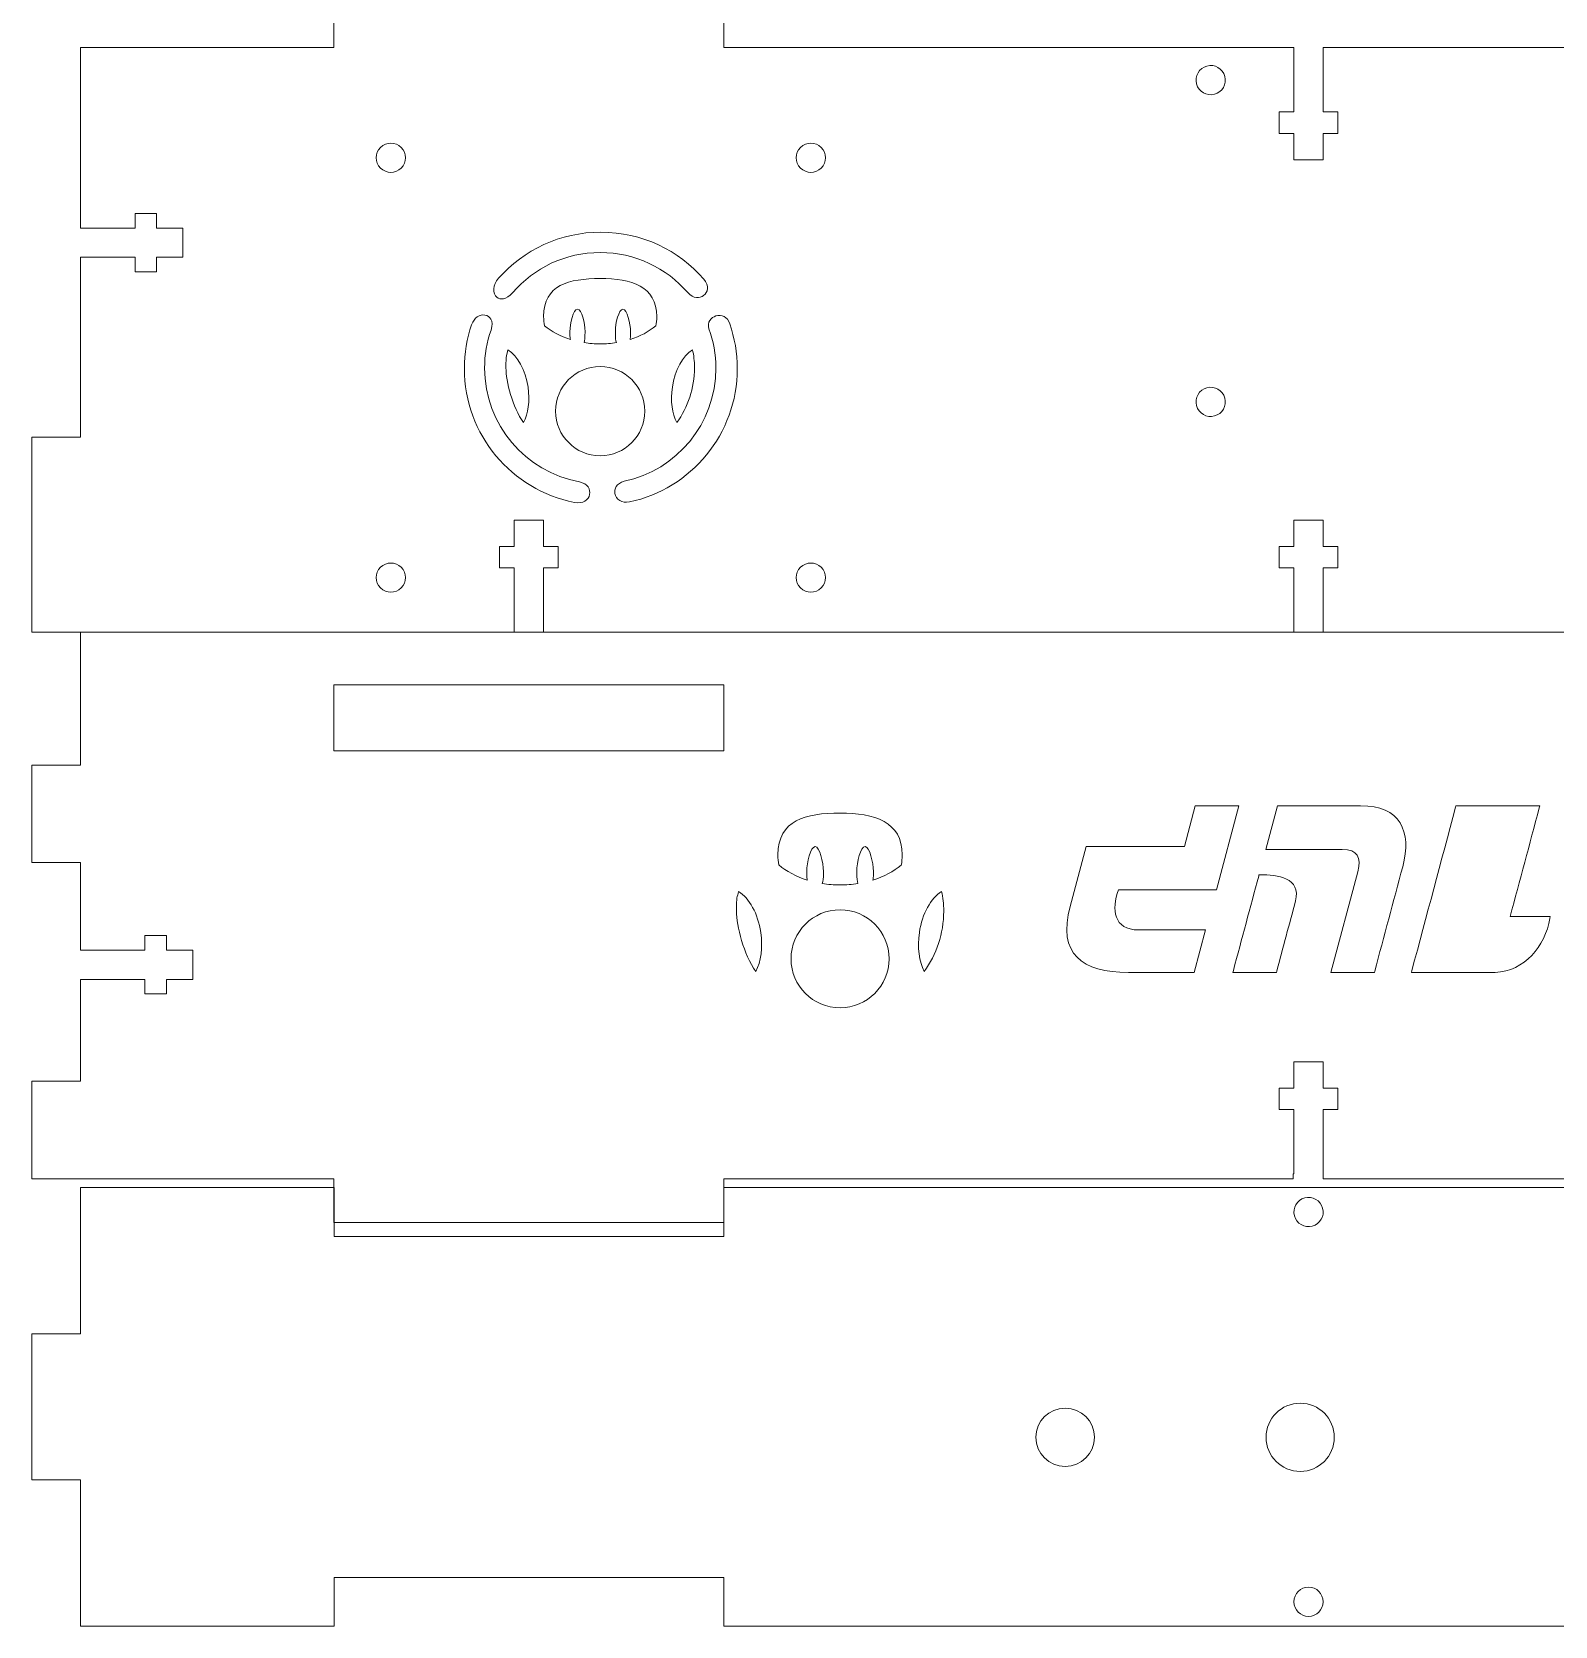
# Model space of a CAD drawing. Header units: centimetres. Extents: x -84 to 49, y -29 to 29.
# Drawn here: x -48.77 to -33.14, y -3.95 to 12.41 of the extents above; entities that cross this region are included whole.
import ezdxf

# ---------------------------------------------------------------- set-up
doc = ezdxf.new("R2010")
doc.units = ezdxf.units.CM
doc.header["$MEASUREMENT"] = 0
doc.layers.add('layer 1', color=7, linetype='Continuous')

msp = doc.modelspace()

# ---------------------------------------------------------------- linework, layer by layer
at = {"layer": 'layer 1', "color": 142, "lineweight": 20}
for points, knots in [([(-47.49187, 10.54619), (-47.49187, 10.54619), (-47.71187, 10.54619), (-47.71187, 10.54619), (-47.71187, 10.54619), (-47.71187, 10.54619), (-47.71187, 10.39619), (-47.71187, 10.39619), (-47.71187, 10.39619), (-47.71187, 10.39619), (-48.27187, 10.39619), (-48.27187, 10.39619), (-48.27187, 10.39619), (-48.27187, 12.39875), (-48.27188, 10.2042), (-48.27187, 12.24857), (-48.27187, 12.24857), (-48.27187, 12.24857), (-45.67192, 12.24857), (-45.67192, 12.24857), (-45.67192, 12.24857), (-45.67192, 12.24857), (-45.67192, 12.74857), (-45.67192, 12.74857), (-45.67192, 12.74857), (-45.67192, 12.74857), (-41.67187, 12.74857), (-41.67187, 12.74857), (-41.67187, 12.74857), (-41.67187, 12.74857), (-41.67187, 12.24857), (-41.67187, 12.24857), (-41.67187, 12.24857), (-41.67187, 12.24857), (-35.82187, 12.24857), (-35.82187, 12.24857), (-35.82187, 12.24857), (-35.82187, 12.24857), (-35.82187, 11.58857), (-35.82187, 11.58857), (-35.82187, 11.58857), (-35.82187, 11.58857), (-35.97187, 11.58857), (-35.97187, 11.58857), (-35.97187, 11.58857), (-35.97187, 11.58857), (-35.97187, 11.36857), (-35.97187, 11.36857), (-35.97187, 11.36857), (-35.97187, 11.36857), (-35.82187, 11.36857), (-35.82187, 11.36857), (-35.82187, 11.36857), (-35.82187, 11.36857), (-35.82187, 11.09857), (-35.82187, 11.09857), (-35.82187, 11.09857), (-35.82187, 11.09857), (-35.52187, 11.09857), (-35.52187, 11.09857), (-35.52187, 11.09857), (-35.52187, 11.09857), (-35.52187, 11.36857), (-35.52187, 11.36857), (-35.52187, 11.36857), (-35.52187, 11.36857), (-35.37187, 11.36857), (-35.37187, 11.36857), (-35.37187, 11.36857), (-35.37187, 11.36857), (-35.37187, 11.58857), (-35.37187, 11.58857), (-35.37187, 11.58857), (-35.37187, 11.58857), (-35.52187, 11.58857), (-35.52187, 11.58857), (-35.52187, 11.58857), (-35.52187, 11.58857), (-35.52187, 12.24857), (-35.52187, 12.24857), (-35.52187, 12.24857), (-35.52187, 12.24857), (-29.67187, 12.24857), (-29.67187, 12.24857), (-29.67187, 12.24857), (-29.67187, 12.24857), (-29.67187, 12.74857), (-29.67187, 12.74857), (-29.67187, 12.74857), (-29.67187, 12.74857), (-25.67183, 12.74857), (-25.67183, 12.74857), (-25.67183, 12.74857), (-25.67183, 12.74857), (-25.67183, 12.24857), (-25.67183, 12.24857), (-25.67183, 12.24857), (-25.67183, 12.24857), (-23.07188, 12.24857), (-23.07188, 12.24857), (-23.07188, 12.24857), (-23.07189, 10.20423), (-23.07188, 12.39873), (-23.07188, 10.39619), (-23.07188, 10.39619), (-23.07188, 10.39619), (-23.63188, 10.39619), (-23.63188, 10.39619), (-23.63188, 10.39619), (-23.63188, 10.39619), (-23.63188, 10.54619), (-23.63188, 10.54619), (-23.63188, 10.54619), (-23.63188, 10.54619), (-23.85188, 10.54619), (-23.85188, 10.54619), (-23.85188, 10.54619), (-23.85188, 10.54619), (-23.85188, 10.39619), (-23.85188, 10.39619), (-23.85188, 10.39619), (-23.85188, 10.39619), (-24.12188, 10.39619), (-24.12188, 10.39619), (-24.12188, 10.39619), (-24.12188, 10.39619), (-24.12188, 10.09619), (-24.12188, 10.09619), (-24.12188, 10.09619), (-24.12188, 10.09619), (-23.85188, 10.09619), (-23.85188, 10.09619), (-23.85188, 10.09619), (-23.85188, 10.09619), (-23.85188, 9.94619), (-23.85188, 9.94619), (-23.85188, 9.94619), (-23.85188, 9.94619), (-23.63188, 9.94619), (-23.63188, 9.94619), (-23.63188, 9.94619), (-23.63188, 9.94619), (-23.63188, 10.09619), (-23.63188, 10.09619), (-23.63188, 10.09619), (-23.63188, 10.09619), (-23.07188, 10.09619), (-23.07188, 10.09619), (-23.07188, 10.09619), (-23.07188, 10.09619), (-23.07188, 8.24889), (-23.07188, 8.24889), (-23.07188, 8.24889), (-23.07188, 8.24889), (-22.57188, 8.24889), (-22.57188, 8.24889), (-22.57188, 8.24889), (-22.57188, 8.24889), (-22.57188, 6.24868), (-22.57188, 6.24868), (-22.57188, 6.24868), (-22.57188, 6.24868), (-27.52185, 6.24868), (-27.52185, 6.24868), (-27.52185, 6.24868), (-27.52185, 6.24868), (-27.52185, 6.90867), (-27.52185, 6.90867), (-27.52185, 6.90867), (-27.52185, 6.90867), (-27.37185, 6.90867), (-27.37185, 6.90867), (-27.37185, 6.90867), (-27.37185, 6.90867), (-27.37185, 7.12866), (-27.37185, 7.12866), (-27.37185, 7.12866), (-27.37185, 7.12866), (-27.52185, 7.12867), (-27.52185, 7.12867), (-27.52185, 7.12867), (-27.52185, 7.12867), (-27.52185, 7.39867), (-27.52185, 7.39867), (-27.52185, 7.39867), (-27.52185, 7.39867), (-27.82185, 7.39867), (-27.82185, 7.39867), (-27.82185, 7.39867), (-27.82185, 7.39867), (-27.82185, 7.12867), (-27.82185, 7.12867), (-27.82185, 7.12867), (-27.82185, 7.12867), (-27.97185, 7.12867), (-27.97185, 7.12867), (-27.97185, 7.12867), (-27.97185, 7.12867), (-27.97185, 6.90867), (-27.97185, 6.90867), (-27.97185, 6.90867), (-27.97185, 6.90867), (-27.82185, 6.90867), (-27.82185, 6.90867), (-27.82185, 6.90867), (-27.82185, 6.90867), (-27.82196, 6.24868), (-27.82196, 6.24868), (-27.82196, 6.24868), (-27.82196, 6.24868), (-35.52187, 6.24867), (-35.52187, 6.24867), (-35.52187, 6.24867), (-35.52187, 6.24867), (-35.52187, 6.90867), (-35.52187, 6.90867), (-35.52187, 6.90867), (-35.52187, 6.90867), (-35.37187, 6.90867), (-35.37187, 6.90867), (-35.37187, 6.90867), (-35.37187, 6.90867), (-35.37187, 7.12866), (-35.37187, 7.12866), (-35.37187, 7.12866), (-35.37187, 7.12866), (-35.52187, 7.12867), (-35.52187, 7.12867), (-35.52187, 7.12867), (-35.52187, 7.12867), (-35.52187, 7.39867), (-35.52187, 7.39867), (-35.52187, 7.39867), (-35.52187, 7.39867), (-35.82187, 7.39867), (-35.82187, 7.39867), (-35.82187, 7.39867), (-35.82187, 7.39867), (-35.82187, 7.12867), (-35.82187, 7.12867), (-35.82187, 7.12867), (-35.82187, 7.12867), (-35.97187, 7.12867), (-35.97187, 7.12867), (-35.97187, 7.12867), (-35.97187, 7.12867), (-35.97187, 6.90867), (-35.97187, 6.90867), (-35.97187, 6.90867), (-35.97187, 6.90867), (-35.82187, 6.90867), (-35.82187, 6.90867), (-35.82187, 6.90867), (-35.82187, 6.90867), (-35.82198, 6.24867), (-35.82198, 6.24867), (-35.82198, 6.24867), (-35.82198, 6.24867), (-43.52184, 6.24866), (-43.52184, 6.24866), (-43.52184, 6.24866), (-43.52184, 6.24866), (-43.52186, 6.24867), (-43.52186, 6.24867), (-43.52186, 6.24867), (-43.52186, 6.24867), (-43.52186, 6.90867), (-43.52186, 6.90867), (-43.52186, 6.90867), (-43.52186, 6.90867), (-43.37186, 6.90867), (-43.37186, 6.90867), (-43.37186, 6.90867), (-43.37186, 6.90867), (-43.37186, 7.12866), (-43.37186, 7.12866), (-43.37186, 7.12866), (-43.37186, 7.12866), (-43.52186, 7.12867), (-43.52186, 7.12867), (-43.52186, 7.12867), (-43.52186, 7.12867), (-43.52186, 7.39867), (-43.52186, 7.39867), (-43.52186, 7.39867), (-43.52186, 7.39867), (-43.82186, 7.39867), (-43.82186, 7.39867), (-43.82186, 7.39867), (-43.82186, 7.39867), (-43.82186, 7.12867), (-43.82186, 7.12867), (-43.82186, 7.12867), (-43.82186, 7.12867), (-43.97186, 7.12867), (-43.97186, 7.12867), (-43.97186, 7.12867), (-43.97186, 7.12867), (-43.97186, 6.90867), (-43.97186, 6.90867), (-43.97186, 6.90867), (-43.97186, 6.90867), (-43.82186, 6.90867), (-43.82186, 6.90867), (-43.82186, 6.90867), (-43.82186, 6.90867), (-43.82197, 6.24867), (-43.82197, 6.24867), (-43.82197, 6.24867), (-43.82197, 6.24867), (-43.82199, 6.24866), (-43.82199, 6.24866), (-43.82199, 6.24866), (-43.82199, 6.24866), (-48.77187, 6.24866), (-48.77187, 6.24866), (-48.77187, 6.24866), (-48.77187, 6.24866), (-48.77187, 8.24889), (-48.77187, 8.24889), (-48.77187, 8.24889), (-48.77187, 8.24889), (-48.27187, 8.24889), (-48.27187, 8.24889), (-48.27187, 8.24889), (-48.27187, 8.24889), (-48.27187, 10.09619), (-48.27187, 10.09619), (-48.27187, 10.09619), (-48.27187, 10.09619), (-47.71187, 10.09619), (-47.71187, 10.09619), (-47.71187, 10.09619), (-47.71187, 10.09619), (-47.71187, 9.94619), (-47.71187, 9.94619), (-47.71187, 9.94619), (-47.71187, 9.94619), (-47.49187, 9.94619), (-47.49187, 9.94619), (-47.49187, 9.94619), (-47.49187, 9.94619), (-47.49187, 10.09619), (-47.49187, 10.09619), (-47.49187, 10.09619), (-47.49187, 10.09619), (-47.22187, 10.09619), (-47.22187, 10.09619), (-47.22187, 10.09619), (-47.22187, 10.09619), (-47.22187, 10.39619), (-47.22187, 10.39619), (-47.22187, 10.39619), (-47.22187, 10.39619), (-47.49187, 10.39619), (-47.49187, 10.39619), (-47.49187, 10.39619), (-47.49187, 10.39619), (-47.49187, 10.54619), (-47.49187, 10.54619)], [0, 0, 0, 0, 0.01111111, 0.01111111, 0.01111111, 0.01111111, 0.02222222, 0.02222222, 0.02222222, 0.02222222, 0.03333333, 0.03333333, 0.03333333, 0.03333333, 0.04444444, 0.04444444, 0.04444444, 0.04444444, 0.05555556, 0.05555556, 0.05555556, 0.05555556, 0.06666667, 0.06666667, 0.06666667, 0.06666667, 0.07777778, 0.07777778, 0.07777778, 0.07777778, 0.08888889, 0.08888889, 0.08888889, 0.08888889, 0.1, 0.1, 0.1, 0.1, 0.11111111, 0.11111111, 0.11111111, 0.11111111, 0.12222222, 0.12222222, 0.12222222, 0.12222222, 0.13333333, 0.13333333, 0.13333333, 0.13333333, 0.14444444, 0.14444444, 0.14444444, 0.14444444, 0.15555556, 0.15555556, 0.15555556, 0.15555556, 0.16666667, 0.16666667, 0.16666667, 0.16666667, 0.17777778, 0.17777778, 0.17777778, 0.17777778, 0.18888889, 0.18888889, 0.18888889, 0.18888889, 0.2, 0.2, 0.2, 0.2, 0.21111111, 0.21111111, 0.21111111, 0.21111111, 0.22222222, 0.22222222, 0.22222222, 0.22222222, 0.23333333, 0.23333333, 0.23333333, 0.23333333, 0.24444444, 0.24444444, 0.24444444, 0.24444444, 0.25555556, 0.25555556, 0.25555556, 0.25555556, 0.26666667, 0.26666667, 0.26666667, 0.26666667, 0.27777778, 0.27777778, 0.27777778, 0.27777778, 0.28888889, 0.28888889, 0.28888889, 0.28888889, 0.3, 0.3, 0.3, 0.3, 0.31111111, 0.31111111, 0.31111111, 0.31111111, 0.32222222, 0.32222222, 0.32222222, 0.32222222, 0.33333333, 0.33333333, 0.33333333, 0.33333333, 0.34444444, 0.34444444, 0.34444444, 0.34444444, 0.35555556, 0.35555556, 0.35555556, 0.35555556, 0.36666667, 0.36666667, 0.36666667, 0.36666667, 0.37777778, 0.37777778, 0.37777778, 0.37777778, 0.38888889, 0.38888889, 0.38888889, 0.38888889, 0.4, 0.4, 0.4, 0.4, 0.41111111, 0.41111111, 0.41111111, 0.41111111, 0.42222222, 0.42222222, 0.42222222, 0.42222222, 0.43333333, 0.43333333, 0.43333333, 0.43333333, 0.44444444, 0.44444444, 0.44444444, 0.44444444, 0.45555556, 0.45555556, 0.45555556, 0.45555556, 0.46666667, 0.46666667, 0.46666667, 0.46666667, 0.47777778, 0.47777778, 0.47777778, 0.47777778, 0.48888889, 0.48888889, 0.48888889, 0.48888889, 0.5, 0.5, 0.5, 0.5, 0.51111111, 0.51111111, 0.51111111, 0.51111111, 0.52222222, 0.52222222, 0.52222222, 0.52222222, 0.53333333, 0.53333333, 0.53333333, 0.53333333, 0.54444444, 0.54444444, 0.54444444, 0.54444444, 0.55555556, 0.55555556, 0.55555556, 0.55555556, 0.56666667, 0.56666667, 0.56666667, 0.56666667, 0.57777778, 0.57777778, 0.57777778, 0.57777778, 0.58888889, 0.58888889, 0.58888889, 0.58888889, 0.6, 0.6, 0.6, 0.6, 0.61111111, 0.61111111, 0.61111111, 0.61111111, 0.62222222, 0.62222222, 0.62222222, 0.62222222, 0.63333333, 0.63333333, 0.63333333, 0.63333333, 0.64444444, 0.64444444, 0.64444444, 0.64444444, 0.65555556, 0.65555556, 0.65555556, 0.65555556, 0.66666667, 0.66666667, 0.66666667, 0.66666667, 0.67777778, 0.67777778, 0.67777778, 0.67777778, 0.68888889, 0.68888889, 0.68888889, 0.68888889, 0.7, 0.7, 0.7, 0.7, 0.71111111, 0.71111111, 0.71111111, 0.71111111, 0.72222222, 0.72222222, 0.72222222, 0.72222222, 0.73333333, 0.73333333, 0.73333333, 0.73333333, 0.74444444, 0.74444444, 0.74444444, 0.74444444, 0.75555556, 0.75555556, 0.75555556, 0.75555556, 0.76666667, 0.76666667, 0.76666667, 0.76666667, 0.77777778, 0.77777778, 0.77777778, 0.77777778, 0.78888889, 0.78888889, 0.78888889, 0.78888889, 0.8, 0.8, 0.8, 0.8, 0.81111111, 0.81111111, 0.81111111, 0.81111111, 0.82222222, 0.82222222, 0.82222222, 0.82222222, 0.83333333, 0.83333333, 0.83333333, 0.83333333, 0.84444444, 0.84444444, 0.84444444, 0.84444444, 0.85555556, 0.85555556, 0.85555556, 0.85555556, 0.86666667, 0.86666667, 0.86666667, 0.86666667, 0.87777778, 0.87777778, 0.87777778, 0.87777778, 0.88888889, 0.88888889, 0.88888889, 0.88888889, 0.9, 0.9, 0.9, 0.9, 0.91111111, 0.91111111, 0.91111111, 0.91111111, 0.92222222, 0.92222222, 0.92222222, 0.92222222, 0.93333333, 0.93333333, 0.93333333, 0.93333333, 0.94444444, 0.94444444, 0.94444444, 0.94444444, 0.95555556, 0.95555556, 0.95555556, 0.95555556, 0.96666667, 0.96666667, 0.96666667, 0.96666667, 0.97777778, 0.97777778, 0.97777778, 0.97777778, 0.98888889, 0.98888889, 0.98888889, 0.98888889, 1, 1, 1, 1]), ([(-36.7146, 12.05992), (-36.6346, 12.08134), (-36.55233, 12.03385), (-36.5309, 11.95384), (-36.5309, 11.95384), (-36.50944, 11.87383), (-36.55695, 11.79157), (-36.63695, 11.77013), (-36.63695, 11.77013), (-36.71696, 11.7487), (-36.79924, 11.79618), (-36.82067, 11.87619), (-36.82067, 11.87619), (-36.8421, 11.9562), (-36.79461, 12.03847), (-36.7146, 12.05992)], [0, 0, 0, 0, 0.25, 0.25, 0.25, 0.25, 0.5, 0.5, 0.5, 0.5, 0.75, 0.75, 0.75, 0.75, 1, 1, 1, 1]), ([(-45.19445, 11.01243), (-45.25302, 11.07102), (-45.25302, 11.16601), (-45.19445, 11.22456), (-45.19445, 11.22456), (-45.13588, 11.28317), (-45.04089, 11.28313), (-44.98232, 11.22459), (-44.98232, 11.22459), (-44.92375, 11.16599), (-44.92377, 11.071), (-44.98233, 11.01243), (-44.98233, 11.01243), (-45.04089, 10.95386), (-45.13587, 10.95388), (-45.19445, 11.01243)], [0, 0, 0, 0, 0.25, 0.25, 0.25, 0.25, 0.5, 0.5, 0.5, 0.5, 0.75, 0.75, 0.75, 0.75, 1, 1, 1, 1]), ([(-40.67272, 11.01244), (-40.73129, 10.95386), (-40.82629, 10.95385), (-40.88485, 11.01243), (-40.88485, 11.01243), (-40.94341, 11.07101), (-40.94342, 11.16602), (-40.88485, 11.22456), (-40.88485, 11.22456), (-40.82628, 11.28312), (-40.73128, 11.28313), (-40.67273, 11.22455), (-40.67273, 11.22455), (-40.61415, 11.16601), (-40.61414, 11.07101), (-40.67272, 11.01244)], [0, 0, 0, 0, 0.25, 0.25, 0.25, 0.25, 0.5, 0.5, 0.5, 0.5, 0.75, 0.75, 0.75, 0.75, 1, 1, 1, 1]), ([(-42.04214, 9.73464), (-42.25972, 9.98635), (-42.58132, 10.14572), (-42.94008, 10.14572), (-42.94008, 10.14572), (-43.29871, 10.14572), (-43.62018, 9.98651), (-43.83778, 9.735), (-43.83778, 9.735), (-43.9082, 9.65361), (-43.96763, 9.66092), (-44.00036, 9.68646), (-44.00036, 9.68646), (-44.04667, 9.72261), (-44.04411, 9.81196), (-43.98233, 9.88174), (-43.98233, 9.88174), (-43.72582, 10.17158), (-43.351, 10.35438), (-42.93358, 10.3544), (-42.93358, 10.3544), (-42.51183, 10.35439), (-42.13359, 10.16775), (-41.87691, 9.87262), (-41.87691, 9.87262), (-41.81709, 9.80384), (-41.83581, 9.7373), (-41.8793, 9.70398), (-41.8793, 9.70398), (-41.92016, 9.67266), (-41.98225, 9.67024), (-42.04214, 9.73464)], [0, 0, 0, 0, 0.125, 0.125, 0.125, 0.125, 0.25, 0.25, 0.25, 0.25, 0.375, 0.375, 0.375, 0.375, 0.5, 0.5, 0.5, 0.5, 0.625, 0.625, 0.625, 0.625, 0.75, 0.75, 0.75, 0.75, 0.875, 0.875, 0.875, 0.875, 1, 1, 1, 1]), ([(-42.94009, 9.20773), (-42.99703, 9.20774), (-43.05249, 9.21215), (-43.10573, 9.22049), (-43.10573, 9.22049), (-43.0993, 9.25408), (-43.09564, 9.24987), (-43.09566, 9.33423), (-43.09566, 9.33423), (-43.09564, 9.41861), (-43.13045, 9.56493), (-43.17329, 9.56492), (-43.17329, 9.56492), (-43.21613, 9.56491), (-43.25089, 9.41225), (-43.25089, 9.33424), (-43.25089, 9.33424), (-43.25089, 9.25623), (-43.24913, 9.27825), (-43.24592, 9.25292), (-43.24592, 9.25292), (-43.34992, 9.28535), (-43.44086, 9.33375), (-43.51195, 9.39354), (-43.51195, 9.39354), (-43.51753, 9.42235), (-43.52047, 9.45385), (-43.52046, 9.48825), (-43.52046, 9.48825), (-43.52044, 9.81394), (-43.26057, 9.87838), (-42.94008, 9.87839), (-42.94008, 9.87839), (-42.61964, 9.87839), (-42.35971, 9.799), (-42.35973, 9.48825), (-42.35973, 9.48825), (-42.35972, 9.45362), (-42.36298, 9.42186), (-42.36918, 9.39276), (-42.36918, 9.39276), (-42.44012, 9.33334), (-42.53072, 9.28525), (-42.63425, 9.25293), (-42.63425, 9.25293), (-42.63105, 9.27824), (-42.62934, 9.25622), (-42.62934, 9.33423), (-42.62934, 9.33423), (-42.62934, 9.41224), (-42.66407, 9.56491), (-42.7069, 9.56492), (-42.7069, 9.56492), (-42.74975, 9.56492), (-42.78455, 9.41859), (-42.78456, 9.33421), (-42.78456, 9.33421), (-42.78457, 9.24983), (-42.78089, 9.25406), (-42.77445, 9.22049), (-42.77445, 9.22049), (-42.82771, 9.21216), (-42.88316, 9.20774), (-42.94009, 9.20773)], [0, 0, 0, 0, 0.0625, 0.0625, 0.0625, 0.0625, 0.125, 0.125, 0.125, 0.125, 0.1875, 0.1875, 0.1875, 0.1875, 0.25, 0.25, 0.25, 0.25, 0.3125, 0.3125, 0.3125, 0.3125, 0.375, 0.375, 0.375, 0.375, 0.4375, 0.4375, 0.4375, 0.4375, 0.5, 0.5, 0.5, 0.5, 0.5625, 0.5625, 0.5625, 0.5625, 0.625, 0.625, 0.625, 0.625, 0.6875, 0.6875, 0.6875, 0.6875, 0.75, 0.75, 0.75, 0.75, 0.8125, 0.8125, 0.8125, 0.8125, 0.875, 0.875, 0.875, 0.875, 0.9375, 0.9375, 0.9375, 0.9375, 1, 1, 1, 1]), ([(-43.20529, 7.58085), (-43.84834, 7.70738), (-44.33359, 8.27428), (-44.33359, 8.95438), (-44.33359, 8.95438), (-44.33359, 9.11182), (-44.30755, 9.26321), (-44.25959, 9.40446), (-44.25959, 9.40446), (-44.23432, 9.47892), (-44.17648, 9.51415), (-44.12255, 9.50336), (-44.12255, 9.50336), (-44.07496, 9.49385), (-44.02644, 9.44949), (-44.06075, 9.34991), (-44.06075, 9.34991), (-44.10345, 9.22753), (-44.12671, 9.09603), (-44.12671, 8.95908), (-44.12671, 8.95908), (-44.12671, 8.37633), (-43.70639, 7.89159), (-43.15246, 7.79148), (-43.15246, 7.79148), (-43.06923, 7.77529), (-43.03731, 7.71381), (-43.04876, 7.66078), (-43.04876, 7.66078), (-43.06018, 7.60776), (-43.11502, 7.56319), (-43.20529, 7.58085)], [0, 0, 0, 0, 0.125, 0.125, 0.125, 0.125, 0.25, 0.25, 0.25, 0.25, 0.375, 0.375, 0.375, 0.375, 0.5, 0.5, 0.5, 0.5, 0.625, 0.625, 0.625, 0.625, 0.75, 0.75, 0.75, 0.75, 0.875, 0.875, 0.875, 0.875, 1, 1, 1, 1]), ([(-42.69274, 7.79837), (-42.15619, 7.91219), (-41.75347, 8.38868), (-41.75348, 8.95909), (-41.75348, 8.95909), (-41.75348, 9.10084), (-41.77836, 9.2368), (-41.82397, 9.36285), (-41.82397, 9.36285), (-41.84821, 9.43248), (-41.80019, 9.47873), (-41.75475, 9.49449), (-41.75475, 9.49449), (-41.69635, 9.51476), (-41.63093, 9.48664), (-41.61068, 9.4135), (-41.61068, 9.4135), (-41.56075, 9.26966), (-41.53358, 9.11519), (-41.53356, 8.95438), (-41.53356, 8.95438), (-41.53358, 8.28181), (-42.00813, 7.71982), (-42.6406, 7.58519), (-42.6406, 7.58519), (-42.71977, 7.56834), (-42.77796, 7.61547), (-42.78938, 7.67084), (-42.78938, 7.67084), (-42.79945, 7.7197), (-42.77314, 7.77497), (-42.69274, 7.79837)], [0, 0, 0, 0, 0.125, 0.125, 0.125, 0.125, 0.25, 0.25, 0.25, 0.25, 0.375, 0.375, 0.375, 0.375, 0.5, 0.5, 0.5, 0.5, 0.625, 0.625, 0.625, 0.625, 0.75, 0.75, 0.75, 0.75, 0.875, 0.875, 0.875, 0.875, 1, 1, 1, 1]), ([(-43.72649, 8.39952), (-43.84031, 8.55817), (-43.90739, 8.82372), (-43.90739, 8.96268), (-43.90739, 8.96268), (-43.90739, 9.10164), (-43.90036, 9.09155), (-43.88708, 9.14654), (-43.88708, 9.14654), (-43.78862, 9.08481), (-43.7061, 8.94032), (-43.68015, 8.76338), (-43.68015, 8.76338), (-43.65953, 8.62261), (-43.67908, 8.49131), (-43.72649, 8.39952)], [0, 0, 0, 0, 0.25, 0.25, 0.25, 0.25, 0.5, 0.5, 0.5, 0.5, 0.75, 0.75, 0.75, 0.75, 1, 1, 1, 1]), ([(-41.99312, 9.14653), (-41.97982, 9.09153), (-41.97279, 9.0305), (-41.9728, 8.96268), (-41.9728, 8.96268), (-41.9728, 8.75263), (-42.03988, 8.55812), (-42.15372, 8.3995), (-42.15372, 8.3995), (-42.20109, 8.49133), (-42.22064, 8.62264), (-42.20004, 8.76337), (-42.20004, 8.76337), (-42.1741, 8.94034), (-42.0916, 9.08481), (-41.99312, 9.14653)], [0, 0, 0, 0, 0.25, 0.25, 0.25, 0.25, 0.5, 0.5, 0.5, 0.5, 0.75, 0.75, 0.75, 0.75, 1, 1, 1, 1]), ([(-42.94009, 8.05992), (-43.19288, 8.05991), (-43.39794, 8.26494), (-43.39794, 8.51777), (-43.39794, 8.51777), (-43.39794, 8.7706), (-43.19292, 8.9756), (-42.94009, 8.97562), (-42.94009, 8.97562), (-42.68725, 8.9756), (-42.48225, 8.77057), (-42.48227, 8.51775), (-42.48227, 8.51775), (-42.48224, 8.26493), (-42.68729, 8.05992), (-42.94009, 8.05992)], [0, 0, 0, 0, 0.25, 0.25, 0.25, 0.25, 0.5, 0.5, 0.5, 0.5, 0.75, 0.75, 0.75, 0.75, 1, 1, 1, 1]), ([(-36.7146, 8.75777), (-36.6346, 8.77919), (-36.55233, 8.7317), (-36.5309, 8.65169), (-36.5309, 8.65169), (-36.50944, 8.57168), (-36.55695, 8.48942), (-36.63695, 8.46798), (-36.63695, 8.46798), (-36.71696, 8.44655), (-36.79924, 8.49403), (-36.82067, 8.57404), (-36.82067, 8.57404), (-36.8421, 8.65405), (-36.79461, 8.73632), (-36.7146, 8.75777)], [0, 0, 0, 0, 0.25, 0.25, 0.25, 0.25, 0.5, 0.5, 0.5, 0.5, 0.75, 0.75, 0.75, 0.75, 1, 1, 1, 1]), ([(-44.98233, 6.70284), (-45.04092, 6.64426), (-45.13588, 6.64427), (-45.19444, 6.70285), (-45.19444, 6.70285), (-45.253, 6.76143), (-45.25301, 6.85641), (-45.19444, 6.91498), (-45.19444, 6.91498), (-45.13587, 6.97355), (-45.04088, 6.97355), (-44.98232, 6.91497), (-44.98232, 6.91497), (-44.92376, 6.85639), (-44.92374, 6.76142), (-44.98233, 6.70284)], [0, 0, 0, 0, 0.25, 0.25, 0.25, 0.25, 0.5, 0.5, 0.5, 0.5, 0.75, 0.75, 0.75, 0.75, 1, 1, 1, 1]), ([(-40.88485, 6.70285), (-40.94343, 6.76141), (-40.94342, 6.85641), (-40.88485, 6.915), (-40.88485, 6.915), (-40.82628, 6.97355), (-40.73129, 6.97353), (-40.67272, 6.91499), (-40.67272, 6.91499), (-40.61415, 6.85641), (-40.61415, 6.76142), (-40.67272, 6.70285), (-40.67272, 6.70285), (-40.73129, 6.64428), (-40.82627, 6.64429), (-40.88485, 6.70285)], [0, 0, 0, 0, 0.25, 0.25, 0.25, 0.25, 0.5, 0.5, 0.5, 0.5, 0.75, 0.75, 0.75, 0.75, 1, 1, 1, 1]), ([(-23.07187, 4.88564), (-23.07187, 4.88564), (-22.57188, 4.88564), (-22.57188, 4.88564), (-22.57188, 4.88564), (-22.57188, 4.88564), (-22.57188, 3.88564), (-22.57188, 3.88564), (-22.57188, 3.88564), (-22.57188, 3.88564), (-23.07187, 3.88564), (-23.07187, 3.88564), (-23.07187, 3.88564), (-23.07187, 3.88564), (-23.07187, 2.98583), (-23.07187, 2.98583), (-23.07187, 2.98583), (-23.07187, 2.98583), (-23.73187, 2.98583), (-23.73187, 2.98583), (-23.73187, 2.98583), (-23.73187, 2.98583), (-23.73187, 3.13583), (-23.73187, 3.13583), (-23.73187, 3.13583), (-23.73187, 3.13583), (-23.95187, 3.13583), (-23.95187, 3.13583), (-23.95187, 3.13583), (-23.95187, 3.13583), (-23.95187, 2.98583), (-23.95187, 2.98583), (-23.95187, 2.98583), (-23.95187, 2.98583), (-24.22187, 2.98583), (-24.22187, 2.98583), (-24.22187, 2.98583), (-24.22187, 2.98583), (-24.22187, 2.68583), (-24.22187, 2.68583), (-24.22187, 2.68583), (-24.22187, 2.68583), (-23.95187, 2.68583), (-23.95187, 2.68583), (-23.95187, 2.68583), (-23.95187, 2.68583), (-23.95187, 2.53583), (-23.95187, 2.53583), (-23.95187, 2.53583), (-23.95187, 2.53583), (-23.73187, 2.53583), (-23.73187, 2.53583), (-23.73187, 2.53583), (-23.73187, 2.53583), (-23.73187, 2.68583), (-23.73187, 2.68583), (-23.73187, 2.68583), (-23.73187, 2.68583), (-23.07187, 2.68572), (-23.07187, 2.68572), (-23.07187, 2.68572), (-23.07187, 2.68572), (-23.07187, 1.639), (-23.07187, 1.639), (-23.07187, 1.639), (-23.07187, 1.639), (-22.57188, 1.639), (-22.57188, 1.639), (-22.57188, 1.639), (-22.57188, 1.639), (-22.57188, 0.639), (-22.57188, 0.639), (-22.57188, 0.639), (-22.57188, 0.639), (-24.24011, 0.639), (-24.24011, 0.639), (-24.24011, 0.639), (-24.24011, 0.639), (-24.24011, 0.63912), (-24.24011, 0.63912), (-24.24011, 0.63912), (-24.24011, 0.63912), (-25.67181, 0.63912), (-25.67181, 0.63912), (-25.67181, 0.63912), (-25.67181, 0.63912), (-25.67181, 0.18912), (-25.67181, 0.18912), (-25.67181, 0.18912), (-25.67181, 0.18912), (-29.67186, 0.18912), (-29.67186, 0.18912), (-29.67186, 0.18912), (-29.67186, 0.18912), (-29.67186, 0.63912), (-29.67186, 0.63912), (-29.67186, 0.63912), (-29.67186, 0.63912), (-35.5222, 0.63912), (-35.5222, 0.63912), (-35.5222, 0.63912), (-35.5222, 0.63912), (-35.5222, 0.68913), (-35.5222, 0.68913), (-35.5222, 0.68913), (-35.5222, 0.68913), (-35.52173, 0.68914), (-35.52173, 0.68914), (-35.52173, 0.68914), (-35.52173, 0.68914), (-35.52183, 1.34912), (-35.52183, 1.34912), (-35.52183, 1.34912), (-35.52183, 1.34912), (-35.37184, 1.34911), (-35.37184, 1.34911), (-35.37184, 1.34911), (-35.37184, 1.34911), (-35.37183, 1.56914), (-35.37183, 1.56914), (-35.37183, 1.56914), (-35.37183, 1.56914), (-35.52183, 1.56911), (-35.52183, 1.56911), (-35.52183, 1.56911), (-35.52183, 1.56911), (-35.52183, 1.83911), (-35.52183, 1.83911), (-35.52183, 1.83911), (-35.52183, 1.83911), (-35.82183, 1.83913), (-35.82183, 1.83913), (-35.82183, 1.83913), (-35.82183, 1.83913), (-35.82184, 1.56913), (-35.82184, 1.56913), (-35.82184, 1.56913), (-35.82184, 1.56913), (-35.97184, 1.56911), (-35.97184, 1.56911), (-35.97184, 1.56911), (-35.97184, 1.56911), (-35.97184, 1.34912), (-35.97184, 1.34912), (-35.97184, 1.34912), (-35.97184, 1.34912), (-35.82183, 1.34911), (-35.82183, 1.34911), (-35.82183, 1.34911), (-35.82183, 1.34911), (-35.82184, 0.68913), (-35.82184, 0.68913), (-35.82184, 0.68913), (-35.82184, 0.68913), (-35.82779, 0.68912), (-35.82779, 0.68912), (-35.82779, 0.68912), (-35.82779, 0.68912), (-35.82779, 0.63912), (-35.82779, 0.63912), (-35.82779, 0.63912), (-35.82779, 0.63912), (-41.67186, 0.63912), (-41.67186, 0.63912), (-41.67186, 0.63912), (-41.67186, 0.63912), (-41.67186, 0.18912), (-41.67186, 0.18912), (-41.67186, 0.18912), (-41.67186, 0.18912), (-45.67191, 0.18912), (-45.67191, 0.18912), (-45.67191, 0.18912), (-45.67191, 0.18912), (-45.67191, 0.63912), (-45.67191, 0.63912), (-45.67191, 0.63912), (-45.67191, 0.63912), (-47.63765, 0.63912), (-47.63765, 0.63912), (-47.63765, 0.63912), (-47.63765, 0.63912), (-47.63765, 0.639), (-47.63765, 0.639), (-47.63765, 0.639), (-47.63765, 0.639), (-48.77185, 0.639), (-48.77185, 0.639), (-48.77185, 0.639), (-48.77185, 0.639), (-48.77185, 1.639), (-48.77185, 1.639), (-48.77185, 1.639), (-48.77185, 1.639), (-48.27186, 1.639), (-48.27186, 1.639), (-48.27186, 1.639), (-48.27186, 1.639), (-48.27186, 2.68572), (-48.27186, 2.68572), (-48.27186, 2.68572), (-48.27186, 2.68572), (-47.61186, 2.68583), (-47.61186, 2.68583), (-47.61186, 2.68583), (-47.61186, 2.68583), (-47.61186, 2.53583), (-47.61186, 2.53583), (-47.61186, 2.53583), (-47.61186, 2.53583), (-47.39186, 2.53583), (-47.39186, 2.53583), (-47.39186, 2.53583), (-47.39186, 2.53583), (-47.39186, 2.68583), (-47.39186, 2.68583), (-47.39186, 2.68583), (-47.39186, 2.68583), (-47.12186, 2.68583), (-47.12186, 2.68583), (-47.12186, 2.68583), (-47.12186, 2.68583), (-47.12186, 2.98583), (-47.12186, 2.98583), (-47.12186, 2.98583), (-47.12186, 2.98583), (-47.39186, 2.98583), (-47.39186, 2.98583), (-47.39186, 2.98583), (-47.39186, 2.98583), (-47.39186, 3.13583), (-47.39186, 3.13583), (-47.39186, 3.13583), (-47.39186, 3.13583), (-47.61186, 3.13583), (-47.61186, 3.13583), (-47.61186, 3.13583), (-47.61186, 3.13583), (-47.61186, 2.98583), (-47.61186, 2.98583), (-47.61186, 2.98583), (-47.61186, 2.98583), (-48.27186, 2.98583), (-48.27186, 2.98583), (-48.27186, 2.98583), (-48.27186, 2.98583), (-48.27186, 3.88564), (-48.27186, 3.88564), (-48.27186, 3.88564), (-48.27186, 3.88564), (-48.77187, 3.88564), (-48.77187, 3.88564), (-48.77187, 3.88564), (-48.77187, 3.88564), (-48.77187, 4.88564), (-48.77187, 4.88564), (-48.77187, 4.88564), (-48.77187, 4.88564), (-48.27186, 4.88564), (-48.27186, 4.88564), (-48.27186, 4.88564), (-48.27186, 4.88564), (-48.27186, 5.03255), (-48.27186, 5.03255), (-48.27186, 5.03255), (-48.27186, 5.03255), (-48.27186, 5.56965), (-48.27186, 5.56965), (-48.27186, 5.56965), (-48.27186, 5.56965), (-48.27186, 5.80666), (-48.27186, 5.80666), (-48.27186, 5.80666), (-48.27186, 5.80666), (-48.27186, 6.24865), (-48.27186, 6.24865), (-48.27186, 6.24865), (-48.27186, 6.24865), (-23.07182, 6.24865), (-23.07182, 6.24865), (-23.07182, 6.24865), (-23.07182, 6.24865), (-23.07182, 5.56965), (-23.07182, 5.56965), (-23.07182, 5.56965), (-23.07182, 5.56965), (-23.07187, 5.56965), (-23.07187, 5.56965), (-23.07187, 5.56965), (-23.07187, 5.56965), (-23.07187, 5.03254), (-23.07187, 5.03254), (-23.07187, 5.03254), (-23.07187, 5.03254), (-23.07187, 4.88564), (-23.07187, 4.88564)], [0, 0, 0, 0, 0.01351351, 0.01351351, 0.01351351, 0.01351351, 0.02702703, 0.02702703, 0.02702703, 0.02702703, 0.04054054, 0.04054054, 0.04054054, 0.04054054, 0.05405405, 0.05405405, 0.05405405, 0.05405405, 0.06756757, 0.06756757, 0.06756757, 0.06756757, 0.08108108, 0.08108108, 0.08108108, 0.08108108, 0.09459459, 0.09459459, 0.09459459, 0.09459459, 0.10810811, 0.10810811, 0.10810811, 0.10810811, 0.12162162, 0.12162162, 0.12162162, 0.12162162, 0.13513514, 0.13513514, 0.13513514, 0.13513514, 0.14864865, 0.14864865, 0.14864865, 0.14864865, 0.16216216, 0.16216216, 0.16216216, 0.16216216, 0.17567568, 0.17567568, 0.17567568, 0.17567568, 0.18918919, 0.18918919, 0.18918919, 0.18918919, 0.2027027, 0.2027027, 0.2027027, 0.2027027, 0.21621622, 0.21621622, 0.21621622, 0.21621622, 0.22972973, 0.22972973, 0.22972973, 0.22972973, 0.24324324, 0.24324324, 0.24324324, 0.24324324, 0.25675676, 0.25675676, 0.25675676, 0.25675676, 0.27027027, 0.27027027, 0.27027027, 0.27027027, 0.28378378, 0.28378378, 0.28378378, 0.28378378, 0.2972973, 0.2972973, 0.2972973, 0.2972973, 0.31081081, 0.31081081, 0.31081081, 0.31081081, 0.32432432, 0.32432432, 0.32432432, 0.32432432, 0.33783784, 0.33783784, 0.33783784, 0.33783784, 0.35135135, 0.35135135, 0.35135135, 0.35135135, 0.36486486, 0.36486486, 0.36486486, 0.36486486, 0.37837838, 0.37837838, 0.37837838, 0.37837838, 0.39189189, 0.39189189, 0.39189189, 0.39189189, 0.40540541, 0.40540541, 0.40540541, 0.40540541, 0.41891892, 0.41891892, 0.41891892, 0.41891892, 0.43243243, 0.43243243, 0.43243243, 0.43243243, 0.44594595, 0.44594595, 0.44594595, 0.44594595, 0.45945946, 0.45945946, 0.45945946, 0.45945946, 0.47297297, 0.47297297, 0.47297297, 0.47297297, 0.48648649, 0.48648649, 0.48648649, 0.48648649, 0.5, 0.5, 0.5, 0.5, 0.51351351, 0.51351351, 0.51351351, 0.51351351, 0.52702703, 0.52702703, 0.52702703, 0.52702703, 0.54054054, 0.54054054, 0.54054054, 0.54054054, 0.55405405, 0.55405405, 0.55405405, 0.55405405, 0.56756757, 0.56756757, 0.56756757, 0.56756757, 0.58108108, 0.58108108, 0.58108108, 0.58108108, 0.59459459, 0.59459459, 0.59459459, 0.59459459, 0.60810811, 0.60810811, 0.60810811, 0.60810811, 0.62162162, 0.62162162, 0.62162162, 0.62162162, 0.63513514, 0.63513514, 0.63513514, 0.63513514, 0.64864865, 0.64864865, 0.64864865, 0.64864865, 0.66216216, 0.66216216, 0.66216216, 0.66216216, 0.67567568, 0.67567568, 0.67567568, 0.67567568, 0.68918919, 0.68918919, 0.68918919, 0.68918919, 0.7027027, 0.7027027, 0.7027027, 0.7027027, 0.71621622, 0.71621622, 0.71621622, 0.71621622, 0.72972973, 0.72972973, 0.72972973, 0.72972973, 0.74324324, 0.74324324, 0.74324324, 0.74324324, 0.75675676, 0.75675676, 0.75675676, 0.75675676, 0.77027027, 0.77027027, 0.77027027, 0.77027027, 0.78378378, 0.78378378, 0.78378378, 0.78378378, 0.7972973, 0.7972973, 0.7972973, 0.7972973, 0.81081081, 0.81081081, 0.81081081, 0.81081081, 0.82432432, 0.82432432, 0.82432432, 0.82432432, 0.83783784, 0.83783784, 0.83783784, 0.83783784, 0.85135135, 0.85135135, 0.85135135, 0.85135135, 0.86486486, 0.86486486, 0.86486486, 0.86486486, 0.87837838, 0.87837838, 0.87837838, 0.87837838, 0.89189189, 0.89189189, 0.89189189, 0.89189189, 0.90540541, 0.90540541, 0.90540541, 0.90540541, 0.91891892, 0.91891892, 0.91891892, 0.91891892, 0.93243243, 0.93243243, 0.93243243, 0.93243243, 0.94594595, 0.94594595, 0.94594595, 0.94594595, 0.95945946, 0.95945946, 0.95945946, 0.95945946, 0.97297297, 0.97297297, 0.97297297, 0.97297297, 0.98648649, 0.98648649, 0.98648649, 0.98648649, 1, 1, 1, 1]), ([(-45.67187, 5.70879), (-45.67187, 5.70879), (-41.67238, 5.70879), (-41.67238, 5.70879), (-41.67238, 5.70879), (-41.67238, 5.70879), (-41.67238, 5.03254), (-41.67238, 5.03254), (-41.67238, 5.03254), (-41.67238, 5.03254), (-45.67187, 5.03255), (-45.67187, 5.03255), (-45.67187, 5.03255), (-45.67187, 5.03255), (-45.67187, 5.70879), (-45.67187, 5.70879)], [0, 0, 0, 0, 0.25, 0.25, 0.25, 0.25, 0.5, 0.5, 0.5, 0.5, 0.75, 0.75, 0.75, 0.75, 1, 1, 1, 1]), ([(-36.94552, 4.05044), (-36.94552, 4.05044), (-36.83441, 4.46508), (-36.83441, 4.46508), (-36.83441, 4.46508), (-36.83441, 4.46508), (-36.38743, 4.46508), (-36.38743, 4.46508), (-36.38743, 4.46508), (-36.38743, 4.46508), (-36.61767, 3.60592), (-36.61767, 3.60592), (-36.61767, 3.60592), (-36.61767, 3.60592), (-36.63011, 3.60592), (-36.63011, 3.60592), (-36.63011, 3.60592), (-36.96063, 3.60592), (-37.29118, 3.60592), (-37.6217, 3.60592), (-37.6217, 3.60592), (-37.69324, 3.40012), (-37.67509, 3.19573), (-37.41427, 3.19228), (-37.41427, 3.19228), (-37.41427, 3.19228), (-36.72851, 3.19228), (-36.72851, 3.19228), (-36.72851, 3.19228), (-36.72851, 3.19228), (-36.8451, 2.75715), (-36.8451, 2.75715), (-36.8451, 2.75715), (-36.8451, 2.75715), (-37.52049, 2.75715), (-37.52049, 2.75715), (-37.52049, 2.75715), (-37.99644, 2.75715), (-38.24939, 2.94431), (-38.11793, 3.43481), (-38.11793, 3.43481), (-38.11793, 3.43481), (-37.95298, 4.05044), (-37.95298, 4.05044), (-37.95298, 4.05044), (-37.95298, 4.05044), (-36.94552, 4.05044), (-36.94552, 4.05044)], [0, 0, 0, 0, 0.08333333, 0.08333333, 0.08333333, 0.08333333, 0.16666667, 0.16666667, 0.16666667, 0.16666667, 0.25, 0.25, 0.25, 0.25, 0.33333333, 0.33333333, 0.33333333, 0.33333333, 0.41666667, 0.41666667, 0.41666667, 0.41666667, 0.5, 0.5, 0.5, 0.5, 0.58333333, 0.58333333, 0.58333333, 0.58333333, 0.66666667, 0.66666667, 0.66666667, 0.66666667, 0.75, 0.75, 0.75, 0.75, 0.83333333, 0.83333333, 0.83333333, 0.83333333, 0.91666667, 0.91666667, 0.91666667, 0.91666667, 1, 1, 1, 1]), ([(-35.16619, 3.79087), (-35.12669, 3.93827), (-35.16661, 4.01827), (-35.32774, 4.01925), (-35.32774, 4.01925), (-35.32774, 4.01925), (-36.11028, 4.01925), (-36.11028, 4.01925), (-36.11028, 4.01925), (-36.11028, 4.01925), (-35.9908, 4.46508), (-35.9908, 4.46508), (-35.9908, 4.46508), (-35.9908, 4.46508), (-35.13766, 4.46508), (-35.13766, 4.46508), (-35.13766, 4.46508), (-34.73206, 4.47349), (-34.60805, 4.20589), (-34.70554, 3.84201), (-34.70554, 3.84201), (-34.80138, 3.4844), (-34.89718, 3.12678), (-34.99299, 2.76916), (-34.99299, 2.76916), (-34.99299, 2.76916), (-34.99623, 2.75715), (-34.99623, 2.75715), (-34.99623, 2.75715), (-34.99623, 2.75715), (-35.44318, 2.75715), (-35.44318, 2.75715), (-35.44318, 2.75715), (-35.44318, 2.75715), (-35.16619, 3.79087), (-35.16619, 3.79087)], [0, 0, 0, 0, 0.11111111, 0.11111111, 0.11111111, 0.11111111, 0.22222222, 0.22222222, 0.22222222, 0.22222222, 0.33333333, 0.33333333, 0.33333333, 0.33333333, 0.44444444, 0.44444444, 0.44444444, 0.44444444, 0.55555556, 0.55555556, 0.55555556, 0.55555556, 0.66666667, 0.66666667, 0.66666667, 0.66666667, 0.77777778, 0.77777778, 0.77777778, 0.77777778, 0.88888889, 0.88888889, 0.88888889, 0.88888889, 1, 1, 1, 1]), ([(-33.6029, 3.32909), (-33.6029, 3.32909), (-33.19133, 3.32909), (-33.19133, 3.32909), (-33.19133, 3.32909), (-33.19133, 3.32909), (-33.1947, 3.31003), (-33.1947, 3.31003), (-33.1947, 3.31003), (-33.24508, 3.0273), (-33.45487, 2.76736), (-33.75612, 2.75739), (-33.75612, 2.75739), (-33.75612, 2.75739), (-33.75633, 2.75652), (-33.75633, 2.75652), (-33.75633, 2.75652), (-33.75633, 2.75652), (-34.61663, 2.75652), (-34.61663, 2.75652), (-34.61663, 2.75652), (-34.61663, 2.75652), (-34.61114, 2.77697), (-34.61114, 2.77697), (-34.61114, 2.77697), (-34.46144, 3.33565), (-34.31176, 3.89437), (-34.16205, 4.45307), (-34.16205, 4.45307), (-34.16205, 4.45307), (-34.15882, 4.46508), (-34.15882, 4.46508), (-34.15882, 4.46508), (-34.15882, 4.46508), (-33.29851, 4.46508), (-33.29851, 4.46508), (-33.29851, 4.46508), (-33.29851, 4.46508), (-33.30399, 4.44466), (-33.30399, 4.44466), (-33.30399, 4.44466), (-33.40362, 4.07281), (-33.50326, 3.70094), (-33.6029, 3.32909)], [0, 0, 0, 0, 0.09090909, 0.09090909, 0.09090909, 0.09090909, 0.18181818, 0.18181818, 0.18181818, 0.18181818, 0.27272727, 0.27272727, 0.27272727, 0.27272727, 0.36363636, 0.36363636, 0.36363636, 0.36363636, 0.45454545, 0.45454545, 0.45454545, 0.45454545, 0.54545455, 0.54545455, 0.54545455, 0.54545455, 0.63636364, 0.63636364, 0.63636364, 0.63636364, 0.72727273, 0.72727273, 0.72727273, 0.72727273, 0.81818182, 0.81818182, 0.81818182, 0.81818182, 0.90909091, 0.90909091, 0.90909091, 0.90909091, 1, 1, 1, 1]), ([(-40.47878, 3.65511), (-40.54139, 3.6551), (-40.60235, 3.65996), (-40.66086, 3.66912), (-40.66086, 3.66912), (-40.65381, 3.70603), (-40.6498, 3.70142), (-40.6498, 3.79417), (-40.6498, 3.79417), (-40.6498, 3.88692), (-40.68803, 4.04777), (-40.73514, 4.04777), (-40.73514, 4.04777), (-40.78225, 4.04777), (-40.82046, 3.87993), (-40.82046, 3.79417), (-40.82046, 3.79417), (-40.82046, 3.70841), (-40.81851, 3.73262), (-40.815, 3.70478), (-40.815, 3.70478), (-40.92932, 3.74042), (-41.0293, 3.79363), (-41.10747, 3.85935), (-41.10747, 3.85935), (-41.11357, 3.89104), (-41.11681, 3.92564), (-41.1168, 3.96347), (-41.1168, 3.96347), (-41.11679, 4.32152), (-40.8311, 4.39236), (-40.47878, 4.39236), (-40.47878, 4.39236), (-40.12648, 4.39237), (-39.84077, 4.30512), (-39.84078, 3.96347), (-39.84078, 3.96347), (-39.84076, 3.9254), (-39.84435, 3.8905), (-39.85115, 3.85849), (-39.85115, 3.85849), (-39.92915, 3.79317), (-40.02876, 3.7403), (-40.14257, 3.70479), (-40.14257, 3.70479), (-40.13904, 3.7326), (-40.13714, 3.70841), (-40.13714, 3.79417), (-40.13714, 3.79417), (-40.13714, 3.87993), (-40.17534, 4.04777), (-40.22245, 4.04777), (-40.22245, 4.04777), (-40.26956, 4.04777), (-40.30778, 3.88691), (-40.30778, 3.79414), (-40.30778, 3.79414), (-40.30778, 3.70137), (-40.30376, 3.70602), (-40.29671, 3.66911), (-40.29671, 3.66911), (-40.35523, 3.65995), (-40.41619, 3.65511), (-40.47878, 3.65511)], [0, 0, 0, 0, 0.0625, 0.0625, 0.0625, 0.0625, 0.125, 0.125, 0.125, 0.125, 0.1875, 0.1875, 0.1875, 0.1875, 0.25, 0.25, 0.25, 0.25, 0.3125, 0.3125, 0.3125, 0.3125, 0.375, 0.375, 0.375, 0.375, 0.4375, 0.4375, 0.4375, 0.4375, 0.5, 0.5, 0.5, 0.5, 0.5625, 0.5625, 0.5625, 0.5625, 0.625, 0.625, 0.625, 0.625, 0.6875, 0.6875, 0.6875, 0.6875, 0.75, 0.75, 0.75, 0.75, 0.8125, 0.8125, 0.8125, 0.8125, 0.875, 0.875, 0.875, 0.875, 0.9375, 0.9375, 0.9375, 0.9375, 1, 1, 1, 1]), ([(-36.16794, 3.75832), (-35.99154, 3.76064), (-35.74616, 3.72833), (-35.80485, 3.49104), (-35.80485, 3.49104), (-35.86928, 3.25042), (-35.93375, 3.00975), (-35.99825, 2.76916), (-35.99825, 2.76916), (-35.99825, 2.76916), (-36.00147, 2.75715), (-36.00147, 2.75715), (-36.00147, 2.75715), (-36.00147, 2.75715), (-36.44844, 2.75715), (-36.44844, 2.75715), (-36.44844, 2.75715), (-36.44844, 2.75715), (-36.44298, 2.77757), (-36.44298, 2.77757), (-36.44298, 2.77757), (-36.35644, 3.10049), (-36.26994, 3.42339), (-36.18341, 3.74631), (-36.18341, 3.74631), (-36.18341, 3.74631), (-36.18022, 3.75815), (-36.18022, 3.75815), (-36.18022, 3.75815), (-36.18022, 3.75815), (-36.16794, 3.75832), (-36.16794, 3.75832)], [0, 0, 0, 0, 0.125, 0.125, 0.125, 0.125, 0.25, 0.25, 0.25, 0.25, 0.375, 0.375, 0.375, 0.375, 0.5, 0.5, 0.5, 0.5, 0.625, 0.625, 0.625, 0.625, 0.75, 0.75, 0.75, 0.75, 0.875, 0.875, 0.875, 0.875, 1, 1, 1, 1]), ([(-41.34331, 2.76659), (-41.46843, 2.94099), (-41.54217, 3.23293), (-41.54217, 3.3857), (-41.54217, 3.3857), (-41.54217, 3.53847), (-41.53446, 3.52737), (-41.51985, 3.58781), (-41.51985, 3.58781), (-41.41161, 3.51998), (-41.32089, 3.36113), (-41.29237, 3.16659), (-41.29237, 3.16659), (-41.2697, 3.01185), (-41.29119, 2.8675), (-41.34331, 2.76659)], [0, 0, 0, 0, 0.25, 0.25, 0.25, 0.25, 0.5, 0.5, 0.5, 0.5, 0.75, 0.75, 0.75, 0.75, 1, 1, 1, 1]), ([(-39.43773, 3.58782), (-39.42311, 3.52737), (-39.4154, 3.46026), (-39.41542, 3.38569), (-39.41542, 3.38569), (-39.41542, 3.15477), (-39.48912, 2.94096), (-39.61428, 2.76657), (-39.61428, 2.76657), (-39.66636, 2.8675), (-39.68787, 3.01187), (-39.66521, 3.16659), (-39.66521, 3.16659), (-39.6367, 3.36114), (-39.54599, 3.51997), (-39.43773, 3.58782)], [0, 0, 0, 0, 0.25, 0.25, 0.25, 0.25, 0.5, 0.5, 0.5, 0.5, 0.75, 0.75, 0.75, 0.75, 1, 1, 1, 1]), ([(-40.47879, 2.39325), (-40.7567, 2.39324), (-40.98211, 2.61864), (-40.98212, 2.89658), (-40.98212, 2.89658), (-40.98213, 3.17452), (-40.75673, 3.3999), (-40.47879, 3.39991), (-40.47879, 3.39991), (-40.20084, 3.39989), (-39.97546, 3.17451), (-39.97547, 2.89656), (-39.97547, 2.89656), (-39.97544, 2.61863), (-40.20086, 2.39325), (-40.47879, 2.39325)], [0, 0, 0, 0, 0.25, 0.25, 0.25, 0.25, 0.5, 0.5, 0.5, 0.5, 0.75, 0.75, 0.75, 0.75, 1, 1, 1, 1]), ([(-23.07186, -0.95226), (-23.07186, -0.95226), (-22.57186, -0.95226), (-22.57186, -0.95226), (-22.57186, -0.95226), (-22.57186, -0.95226), (-22.57186, -2.45226), (-22.57186, -2.45226), (-22.57186, -2.45226), (-22.57186, -2.45226), (-23.07186, -2.45226), (-23.07186, -2.45226), (-23.07186, -2.45226), (-23.07186, -2.45226), (-23.07186, -3.95246), (-23.07186, -3.95246), (-23.07186, -3.95246), (-23.07186, -3.95246), (-25.67144, -3.95246), (-25.67144, -3.95246), (-25.67144, -3.95246), (-25.67144, -3.95246), (-25.67144, -3.45246), (-25.67144, -3.45246), (-25.67144, -3.45246), (-25.67144, -3.45246), (-29.67149, -3.45246), (-29.67149, -3.45246), (-29.67149, -3.45246), (-29.67149, -3.45246), (-29.67149, -3.95246), (-29.67149, -3.95246), (-29.67149, -3.95246), (-29.67149, -3.95246), (-41.67149, -3.95246), (-41.67149, -3.95246), (-41.67149, -3.95246), (-41.67149, -3.95246), (-41.67149, -3.45246), (-41.67149, -3.45246), (-41.67149, -3.45246), (-41.67149, -3.45246), (-45.67154, -3.45246), (-45.67154, -3.45246), (-45.67154, -3.45246), (-45.67154, -3.45246), (-45.67154, -3.95246), (-45.67154, -3.95246), (-45.67154, -3.95246), (-45.67154, -3.95246), (-48.27185, -3.95246), (-48.27185, -3.95246), (-48.27185, -3.95246), (-48.27185, -3.95246), (-48.27185, -2.45226), (-48.27185, -2.45226), (-48.27185, -2.45226), (-48.27185, -2.45226), (-48.77186, -2.45226), (-48.77186, -2.45226), (-48.77186, -2.45226), (-48.77186, -2.45226), (-48.77186, -0.95226), (-48.77186, -0.95226), (-48.77186, -0.95226), (-48.77186, -0.95226), (-48.27185, -0.95226), (-48.27185, -0.95226), (-48.27185, -0.95226), (-48.27185, -0.95226), (-48.27186, 0.54794), (-48.27186, 0.54794), (-48.27186, 0.54794), (-48.27186, 0.54794), (-45.67154, 0.54794), (-45.67154, 0.54794), (-45.67154, 0.54794), (-45.67154, 0.54794), (-45.67154, 0.04798), (-45.67154, 0.04798), (-45.67154, 0.04798), (-45.67154, 0.04798), (-41.67149, 0.04798), (-41.67149, 0.04798), (-41.67149, 0.04798), (-41.67149, 0.04798), (-41.67149, 0.54794), (-41.67149, 0.54794), (-41.67149, 0.54794), (-41.67149, 0.54794), (-29.67149, 0.54794), (-29.67149, 0.54794), (-29.67149, 0.54794), (-29.67149, 0.54794), (-29.67149, 0.04798), (-29.67149, 0.04798), (-29.67149, 0.04798), (-29.67149, 0.04798), (-25.67144, 0.04798), (-25.67144, 0.04798), (-25.67144, 0.04798), (-25.67144, 0.04798), (-25.67144, 0.54794), (-25.67144, 0.54794), (-25.67144, 0.54794), (-25.67144, 0.54794), (-23.07186, 0.54794), (-23.07186, 0.54794), (-23.07186, 0.54794), (-23.07186, 0.54794), (-23.07186, -0.95226), (-23.07186, -0.95226)], [0, 0, 0, 0, 0.03571429, 0.03571429, 0.03571429, 0.03571429, 0.07142857, 0.07142857, 0.07142857, 0.07142857, 0.10714286, 0.10714286, 0.10714286, 0.10714286, 0.14285714, 0.14285714, 0.14285714, 0.14285714, 0.17857143, 0.17857143, 0.17857143, 0.17857143, 0.21428571, 0.21428571, 0.21428571, 0.21428571, 0.25, 0.25, 0.25, 0.25, 0.28571429, 0.28571429, 0.28571429, 0.28571429, 0.32142857, 0.32142857, 0.32142857, 0.32142857, 0.35714286, 0.35714286, 0.35714286, 0.35714286, 0.39285714, 0.39285714, 0.39285714, 0.39285714, 0.42857143, 0.42857143, 0.42857143, 0.42857143, 0.46428571, 0.46428571, 0.46428571, 0.46428571, 0.5, 0.5, 0.5, 0.5, 0.53571429, 0.53571429, 0.53571429, 0.53571429, 0.57142857, 0.57142857, 0.57142857, 0.57142857, 0.60714286, 0.60714286, 0.60714286, 0.60714286, 0.64285714, 0.64285714, 0.64285714, 0.64285714, 0.67857143, 0.67857143, 0.67857143, 0.67857143, 0.71428571, 0.71428571, 0.71428571, 0.71428571, 0.75, 0.75, 0.75, 0.75, 0.78571429, 0.78571429, 0.78571429, 0.78571429, 0.82142857, 0.82142857, 0.82142857, 0.82142857, 0.85714286, 0.85714286, 0.85714286, 0.85714286, 0.89285714, 0.89285714, 0.89285714, 0.89285714, 0.92857143, 0.92857143, 0.92857143, 0.92857143, 0.96428571, 0.96428571, 0.96428571, 0.96428571, 1, 1, 1, 1]), ([(-35.81675, 0.25911), (-35.83818, 0.33912), (-35.79068, 0.42139), (-35.71068, 0.44282), (-35.71068, 0.44282), (-35.63068, 0.46425), (-35.5484, 0.41676), (-35.52697, 0.33676), (-35.52697, 0.33676), (-35.50554, 0.25676), (-35.55303, 0.17448), (-35.63303, 0.15305), (-35.63303, 0.15305), (-35.71303, 0.13162), (-35.79531, 0.17911), (-35.81675, 0.25911)], [0, 0, 0, 0, 0.25, 0.25, 0.25, 0.25, 0.5, 0.5, 0.5, 0.5, 0.75, 0.75, 0.75, 0.75, 1, 1, 1, 1]), ([(-38.16884, -1.71461), (-38.00318, -1.71461), (-37.86884, -1.84895), (-37.86884, -2.01461), (-37.86884, -2.01461), (-37.86884, -2.18027), (-38.00318, -2.31461), (-38.16884, -2.31461), (-38.16884, -2.31461), (-38.3345, -2.31461), (-38.46884, -2.18027), (-38.46884, -2.01461), (-38.46884, -2.01461), (-38.46884, -1.84895), (-38.3345, -1.71461), (-38.16884, -1.71461)], [0, 0, 0, 0, 0.25, 0.25, 0.25, 0.25, 0.5, 0.5, 0.5, 0.5, 0.75, 0.75, 0.75, 0.75, 1, 1, 1, 1]), ([(-35.75708, -1.66461), (-35.56382, -1.66461), (-35.40708, -1.82135), (-35.40708, -2.01461), (-35.40708, -2.01461), (-35.40708, -2.20787), (-35.56382, -2.36461), (-35.75708, -2.36461), (-35.75708, -2.36461), (-35.95034, -2.36461), (-36.10708, -2.20787), (-36.10708, -2.01461), (-36.10708, -2.01461), (-36.10708, -1.82135), (-35.95034, -1.66461), (-35.75708, -1.66461)], [0, 0, 0, 0, 0.25, 0.25, 0.25, 0.25, 0.5, 0.5, 0.5, 0.5, 0.75, 0.75, 0.75, 0.75, 1, 1, 1, 1]), ([(-35.67186, -3.55246), (-35.58903, -3.55246), (-35.52186, -3.61963), (-35.52186, -3.70246), (-35.52186, -3.70246), (-35.52186, -3.78529), (-35.58903, -3.85246), (-35.67186, -3.85246), (-35.67186, -3.85246), (-35.75469, -3.85246), (-35.82186, -3.78529), (-35.82186, -3.70246), (-35.82186, -3.70246), (-35.82186, -3.61963), (-35.75469, -3.55246), (-35.67186, -3.55246)], [0, 0, 0, 0, 0.25, 0.25, 0.25, 0.25, 0.5, 0.5, 0.5, 0.5, 0.75, 0.75, 0.75, 0.75, 1, 1, 1, 1])]:
    msp.add_open_spline(points, degree=3, knots=knots, dxfattribs=at)

doc.saveas('drawing.dxf')
